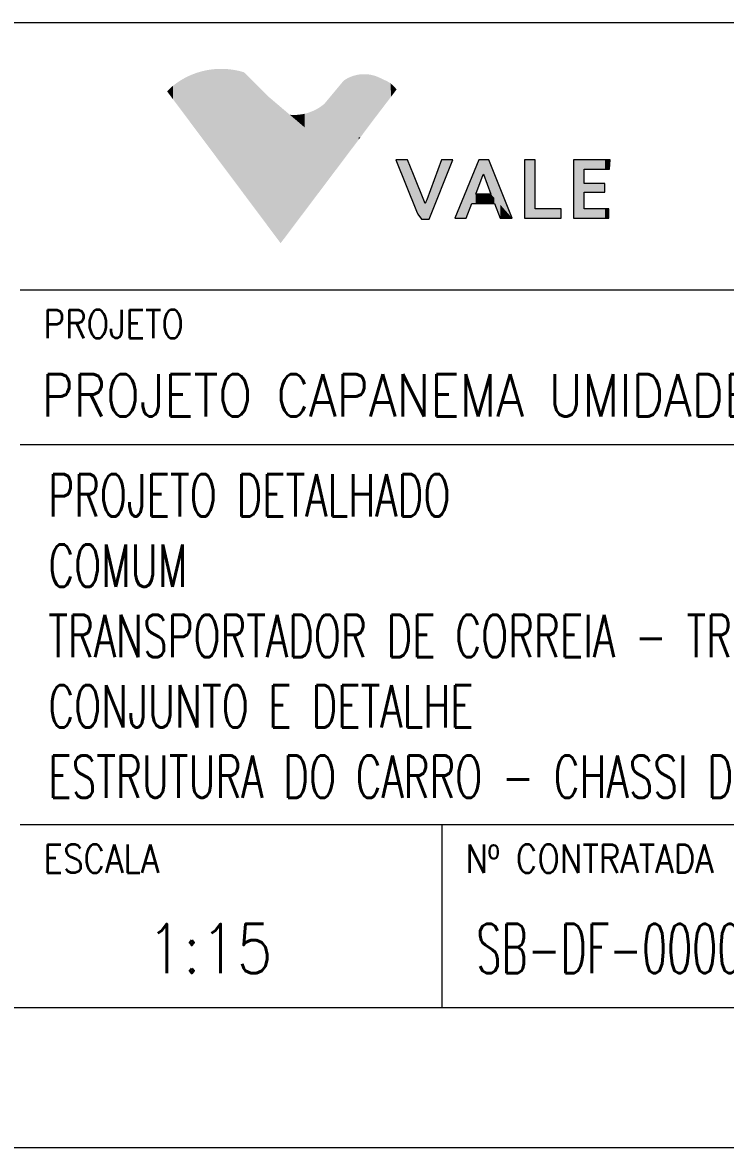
# Model space of a CAD drawing. Header units: millimetres. Extents: x 5 to 846, y 5 to 599.
# Drawn here: x 661.2 to 711.2, y 5 to 85 of the extents above; entities that cross this region are included whole.
import ezdxf

# ---------------------------------------------------------------- set-up
doc = ezdxf.new("R2010")
doc.units = ezdxf.units.MM
doc.linetypes.add('XKITLINE00', pattern=[0])
doc.layers.add('Outro tipo de objeto', color=7, linetype='Continuous', lineweight=0)
doc.styles.add('ROMANS', font='ROMANS__.TTF')
doc.styles.add('SIMPLEX', font='SIMPLEX_.TTF')

msp = doc.modelspace()

# ---------------------------------------------------------------- linework, layer by layer
at = {"layer": 'Outro tipo de objeto', "color": 5, "linetype": 'XKITLINE00', "lineweight": 0}
for p, q in [((30, 85), (836.004, 85)), ((661.004, 66), (836.004, 66)), ((661.004, 55), (836.004, 55)), ((661.004, 28), (836.004, 28))]:
    msp.add_line(p, q, dxfattribs=at)
at = {"layer": 'Outro tipo de objeto', "color": 7, "linetype": 'XKITLINE00', "lineweight": 0}
for p, q in [((688.551, 75.235), (687.704, 75.235)), ((687.704, 75.235), (687.704, 75.235)), ((687.704, 75.235), (687.704, 75.235)), ((687.704, 75.235), (687.704, 75.235)), ((687.704, 75.235), (689.193, 71.596)), ((688.975, 74.206), (688.551, 75.235)), ((688.551, 75.235), (688.551, 75.235)), ((688.551, 75.235), (688.551, 75.235)), ((690.956, 75.235), (689.908, 72.407)), ((690.084, 71.033), (691.761, 75.235)), ((691.761, 75.235), (690.956, 75.235)), ((690.956, 75.235), (690.956, 75.235)), ((690.956, 75.235), (690.956, 75.235)), ((690.956, 75.235), (690.956, 75.235)), ((691.761, 75.235), (691.761, 75.235)), ((691.761, 75.235), (691.761, 75.235)), ((693.619, 75.235), (691.905, 71.093)), ((694.339, 75.235), (693.619, 75.235)), ((693.619, 75.235), (693.619, 75.235)), ((693.619, 75.235), (693.619, 75.235)), ((693.619, 75.235), (693.619, 75.235)), ((695.986, 71.093), (694.339, 75.235)), ((694.339, 75.235), (694.339, 75.235)), ((694.339, 75.235), (694.339, 75.235)), ((694.339, 75.235), (694.339, 75.235)), ((697.628, 75.235), (696.871, 75.235)), ((696.871, 75.235), (696.871, 75.235)), ((696.871, 75.235), (696.871, 75.235)), ((696.871, 75.235), (696.871, 75.235)), ((696.871, 75.235), (696.871, 71.093)), ((697.628, 71.747), (697.628, 75.235)), ((697.628, 75.235), (697.628, 75.235)), ((697.628, 75.235), (697.628, 75.235)), ((697.628, 75.235), (697.628, 75.235)), ((702.949, 75.235), (700.35, 75.235)), ((700.35, 75.235), (700.35, 75.235)), ((700.35, 75.235), (700.35, 75.235)), ((700.35, 75.235), (700.35, 75.235)), ((700.35, 75.235), (700.35, 71.093)), ((702.906, 74.581), (702.949, 75.235)), ((702.949, 75.235), (702.949, 75.235)), ((702.949, 75.235), (702.949, 75.235)), ((702.949, 75.235), (702.949, 75.235)), ((701.107, 73.564), (701.107, 74.581)), ((701.107, 74.581), (701.107, 74.581)), ((701.107, 74.581), (701.107, 74.581)), ((701.107, 74.581), (701.107, 74.581)), ((701.107, 74.581), (702.114, 74.581)), ((702.114, 74.581), (702.114, 74.581)), ((702.114, 74.581), (702.114, 74.581)), ((702.114, 74.581), (702.906, 74.581)), ((689.799, 72.135), (688.975, 74.206)), ((693.394, 72.801), (693.933, 74.2)), ((693.933, 74.2), (693.939, 74.224)), ((693.933, 74.2), (693.933, 74.2)), ((693.933, 74.2), (693.933, 74.2)), ((693.933, 74.2), (693.933, 74.2)), ((693.939, 74.224), (693.939, 74.224)), ((693.939, 74.224), (693.939, 74.224)), ((693.939, 74.224), (693.939, 74.224)), ((693.939, 74.224), (694.478, 72.801)), ((694.478, 72.801), (693.394, 72.801)), ((693.394, 72.801), (693.394, 72.801)), ((693.394, 72.801), (693.394, 72.801)), ((693.394, 72.801), (693.394, 72.801)), ((694.478, 72.801), (694.478, 72.801)), ((694.478, 72.801), (694.478, 72.801)), ((702.586, 73.564), (701.107, 73.564)), ((701.107, 73.564), (701.107, 73.564)), ((701.107, 73.564), (701.107, 73.564)), ((701.107, 73.564), (701.107, 73.564)), ((701.107, 71.747), (701.107, 72.934)), ((701.107, 72.934), (701.107, 72.934)), ((701.107, 72.934), (701.107, 72.934)), ((701.107, 72.934), (701.107, 72.934)), ((701.107, 72.934), (702.586, 72.934)), ((702.586, 72.934), (702.586, 73.564)), ((702.586, 73.564), (702.586, 73.564)), ((702.586, 73.564), (702.586, 73.564)), ((702.586, 73.564), (702.586, 73.564)), ((702.586, 72.934), (702.586, 72.934)), ((702.586, 72.934), (702.586, 72.934)), ((702.586, 72.934), (702.586, 72.934)), ((689.811, 72.135), (689.799, 72.135)), ((689.799, 72.135), (689.799, 72.135)), ((689.799, 72.135), (689.799, 72.135)), ((689.799, 72.135), (689.799, 72.135)), ((689.847, 72.244), (689.811, 72.135)), ((689.811, 72.135), (689.811, 72.135)), ((689.811, 72.135), (689.811, 72.135)), ((689.811, 72.135), (689.811, 72.135)), ((689.908, 72.407), (689.847, 72.244)), ((689.908, 72.407), (689.908, 72.407)), ((689.908, 72.407), (689.908, 72.407)), ((692.714, 71.093), (693.128, 72.147)), ((693.128, 72.147), (693.128, 72.147)), ((693.128, 72.147), (693.128, 72.147)), ((693.128, 72.147), (693.128, 72.147)), ((693.128, 72.147), (694.727, 72.147)), ((694.727, 72.147), (694.727, 72.147)), ((694.727, 72.147), (694.727, 72.147)), ((694.727, 72.147), (694.727, 72.147)), ((694.727, 72.147), (695.138, 71.093)), ((689.193, 71.596), (689.193, 71.596)), ((689.193, 71.596), (689.193, 71.596)), ((689.193, 71.596), (689.278, 71.384)), ((689.278, 71.384), (689.551, 71.033)), ((699.472, 71.747), (697.628, 71.747)), ((697.628, 71.747), (697.628, 71.747)), ((697.628, 71.747), (697.628, 71.747)), ((697.628, 71.747), (697.628, 71.747)), ((699.472, 71.093), (699.472, 71.747)), ((699.472, 71.747), (699.472, 71.747)), ((699.472, 71.747), (699.472, 71.747)), ((699.472, 71.747), (699.472, 71.747)), ((702.858, 71.747), (701.107, 71.747)), ((701.107, 71.747), (701.107, 71.747)), ((701.107, 71.747), (701.107, 71.747)), ((701.107, 71.747), (701.107, 71.747)), ((702.858, 71.093), (702.858, 71.747)), ((702.858, 71.747), (702.858, 71.747)), ((702.858, 71.747), (702.858, 71.747)), ((702.858, 71.747), (702.858, 71.747)), ((689.551, 71.033), (690.084, 71.033)), ((690.084, 71.033), (690.084, 71.033)), ((690.084, 71.033), (690.084, 71.033)), ((691.905, 71.093), (691.905, 71.093)), ((691.905, 71.093), (691.905, 71.093)), ((691.905, 71.093), (691.905, 71.093)), ((691.905, 71.093), (692.714, 71.093)), ((692.714, 71.093), (692.714, 71.093)), ((692.714, 71.093), (692.714, 71.093)), ((692.714, 71.093), (692.714, 71.093)), ((695.138, 71.093), (695.138, 71.093)), ((695.138, 71.093), (695.138, 71.093)), ((695.138, 71.093), (695.138, 71.093)), ((695.138, 71.093), (695.986, 71.093)), ((695.986, 71.093), (695.986, 71.093)), ((695.986, 71.093), (695.986, 71.093)), ((696.871, 71.093), (696.871, 71.093)), ((696.871, 71.093), (696.871, 71.093)), ((696.871, 71.093), (696.871, 71.093)), ((696.871, 71.093), (699.472, 71.093)), ((699.472, 71.093), (699.472, 71.093)), ((699.472, 71.093), (699.472, 71.093)), ((700.35, 71.093), (700.35, 71.093)), ((700.35, 71.093), (700.35, 71.093)), ((700.35, 71.093), (700.35, 71.093)), ((700.35, 71.093), (702.858, 71.093)), ((702.858, 71.093), (702.858, 71.093)), ((702.858, 71.093), (702.858, 71.093)), ((5.04, 5.039), (846.005, 5.039))]:
    msp.add_line(p, q, dxfattribs=at)
at = {"layer": 'Outro tipo de objeto', "color": 4, "linetype": 'XKITLINE00', "lineweight": 0}
msp.add_line((691.004, 15), (691.004, 28), dxfattribs=at)
at = {"layer": 'Outro tipo de objeto', "color": 6, "linetype": 'XKITLINE00', "lineweight": 0}
msp.add_line((30, 15), (836.004, 15), dxfattribs=at)
at = {"layer": 'Outro tipo de objeto', "color": 4}
for points in [[(674.06, 76.62), (673.978, 81.545), (674.06, 81.564)], [(674.143, 76.509), (674.06, 81.564), (674.143, 81.583)], [(674.06, 76.62), (674.06, 81.564), (674.143, 76.509)], [(674.226, 76.398), (674.143, 81.583), (674.226, 81.6)], [(674.143, 76.509), (674.143, 81.583), (674.226, 76.398)], [(674.309, 76.287), (674.226, 81.6), (674.309, 81.616)], [(674.226, 76.398), (674.226, 81.6), (674.309, 76.287)], [(674.392, 76.175), (674.309, 81.616), (674.392, 81.63)], [(674.309, 76.287), (674.309, 81.616), (674.392, 76.175)], [(674.476, 76.063), (674.392, 81.63), (674.476, 81.644)], [(674.392, 76.175), (674.392, 81.63), (674.476, 76.063)], [(674.56, 75.951), (674.476, 81.644), (674.56, 81.656)], [(674.476, 76.063), (674.476, 81.644), (674.56, 75.951)], [(674.644, 75.839), (674.56, 81.656), (674.644, 81.667)], [(674.56, 75.951), (674.56, 81.656), (674.644, 75.839)], [(674.728, 75.726), (674.644, 81.667), (674.728, 81.676)], [(674.644, 75.839), (674.644, 81.667), (674.728, 75.726)], [(674.812, 75.613), (674.728, 81.676), (674.812, 81.684)], [(674.728, 75.726), (674.728, 81.676), (674.812, 75.613)], [(674.897, 75.501), (674.812, 81.684), (674.897, 81.691)], [(674.812, 75.613), (674.812, 81.684), (674.897, 75.501)], [(674.981, 75.387), (674.897, 81.691), (674.981, 81.696)], [(674.897, 75.501), (674.897, 81.691), (674.981, 75.387)], [(675.066, 75.274), (674.981, 81.696), (675.066, 81.701)], [(674.981, 75.387), (674.981, 81.696), (675.066, 75.274)], [(675.151, 75.161), (675.066, 81.701), (675.151, 81.704)], [(675.066, 75.274), (675.066, 81.701), (675.151, 75.161)], [(675.236, 75.048), (675.151, 81.704), (675.236, 81.705)], [(675.151, 75.161), (675.151, 81.704), (675.236, 75.048)], [(675.236, 75.048), (675.236, 81.705), (675.32, 74.935)], [(675.32, 74.935), (675.236, 81.705), (675.32, 81.705)], [(675.32, 74.935), (675.32, 81.705), (675.405, 74.821)], [(675.405, 74.821), (675.32, 81.705), (675.405, 81.704)], [(675.405, 74.821), (675.405, 81.704), (675.49, 74.708)], [(675.49, 74.708), (675.405, 81.704), (675.49, 81.702)], [(675.49, 74.708), (675.49, 81.702), (675.574, 74.595)], [(675.574, 74.595), (675.49, 81.702), (675.574, 81.698)], [(675.574, 74.595), (675.574, 81.698), (675.659, 74.482)], [(675.659, 74.482), (675.574, 81.698), (675.659, 81.694)], [(675.659, 74.482), (675.659, 81.694), (675.743, 74.369)], [(675.743, 74.369), (675.659, 81.694), (675.743, 81.687)], [(675.743, 74.369), (675.743, 81.687), (675.828, 74.256)], [(675.828, 74.256), (675.743, 81.687), (675.828, 81.68)], [(675.828, 74.256), (675.828, 81.68), (675.912, 74.143)], [(675.912, 74.143), (675.828, 81.68), (675.912, 81.671)], [(675.912, 74.143), (675.912, 81.671), (675.996, 74.031)], [(675.996, 74.031), (675.912, 81.671), (675.996, 81.661)], [(675.996, 74.031), (675.996, 81.661), (676.08, 73.918)], [(676.08, 73.918), (675.996, 81.661), (676.08, 81.649)], [(676.08, 73.918), (676.08, 81.649), (676.164, 73.806)], [(676.164, 73.806), (676.08, 81.649), (676.164, 81.637)], [(676.164, 73.806), (676.164, 81.637), (676.248, 73.695)], [(676.248, 73.695), (676.164, 81.637), (676.248, 81.622)], [(676.248, 73.695), (676.248, 81.622), (676.331, 73.583)], [(676.331, 73.583), (676.248, 81.622), (676.331, 81.607)], [(676.331, 73.583), (676.331, 81.607), (676.414, 73.472)], [(676.414, 73.472), (676.331, 81.607), (676.414, 81.591)], [(676.414, 73.472), (676.414, 81.591), (676.497, 73.361)], [(676.497, 73.361), (676.414, 81.591), (676.497, 81.573)], [(676.497, 73.361), (676.497, 81.573), (676.579, 73.251)], [(676.579, 73.251), (676.497, 81.573), (676.579, 81.553)], [(672.278, 79.002), (672.208, 80.753), (672.278, 80.8)], [(672.349, 78.907), (672.278, 80.8), (672.349, 80.846)], [(672.278, 79.002), (672.278, 80.8), (672.349, 78.907)], [(672.421, 78.811), (672.349, 80.846), (672.421, 80.891)], [(672.349, 78.907), (672.349, 80.846), (672.421, 78.811)], [(672.494, 78.714), (672.421, 80.891), (672.494, 80.935)], [(672.421, 78.811), (672.421, 80.891), (672.494, 78.714)], [(672.567, 78.616), (672.494, 80.935), (672.567, 80.978)], [(672.494, 78.714), (672.494, 80.935), (672.567, 78.616)], [(672.641, 78.517), (672.567, 80.978), (672.641, 81.02)], [(672.567, 78.616), (672.567, 80.978), (672.641, 78.517)], [(672.715, 78.418), (672.641, 81.02), (672.715, 81.06)], [(672.641, 78.517), (672.641, 81.02), (672.715, 78.418)], [(672.79, 78.317), (672.715, 81.06), (672.79, 81.099)], [(672.715, 78.418), (672.715, 81.06), (672.79, 78.317)], [(672.866, 78.216), (672.79, 81.099), (672.866, 81.137)], [(672.79, 78.317), (672.79, 81.099), (672.866, 78.216)], [(672.942, 78.114), (672.866, 81.137), (672.942, 81.174)], [(672.866, 78.216), (672.866, 81.137), (672.942, 78.114)], [(673.019, 78.012), (672.942, 81.174), (673.019, 81.21)], [(672.942, 78.114), (672.942, 81.174), (673.019, 78.012)], [(673.096, 77.908), (673.019, 81.21), (673.096, 81.245)], [(673.019, 78.012), (673.019, 81.21), (673.096, 77.908)], [(673.174, 77.804), (673.096, 81.245), (673.174, 81.278)], [(673.096, 77.908), (673.096, 81.245), (673.174, 77.804)], [(673.252, 77.699), (673.174, 81.278), (673.252, 81.31)], [(673.174, 77.804), (673.174, 81.278), (673.252, 77.699)], [(673.331, 77.594), (673.252, 81.31), (673.331, 81.341)], [(673.252, 77.699), (673.252, 81.31), (673.331, 77.594)], [(673.411, 77.488), (673.331, 81.341), (673.411, 81.371)], [(673.331, 77.594), (673.331, 81.341), (673.411, 77.488)], [(673.49, 77.381), (673.411, 81.371), (673.49, 81.4)], [(673.411, 77.488), (673.411, 81.371), (673.49, 77.381)], [(673.571, 77.274), (673.49, 81.4), (673.571, 81.427)], [(673.49, 77.381), (673.49, 81.4), (673.571, 77.274)], [(673.651, 77.166), (673.571, 81.427), (673.651, 81.453)], [(673.571, 77.274), (673.571, 81.427), (673.651, 77.166)], [(673.732, 77.058), (673.651, 81.453), (673.732, 81.478)], [(673.651, 77.166), (673.651, 81.453), (673.732, 77.058)], [(673.814, 76.949), (673.732, 81.478), (673.814, 81.501)], [(673.732, 77.058), (673.732, 81.478), (673.814, 76.949)], [(673.895, 76.84), (673.814, 81.501), (673.895, 81.524)], [(673.814, 76.949), (673.814, 81.501), (673.895, 76.84)], [(673.978, 76.73), (673.895, 81.524), (673.978, 81.545)], [(673.895, 76.84), (673.895, 81.524), (673.978, 76.73)], [(673.978, 76.73), (673.978, 81.545), (674.06, 76.62)], [(676.579, 73.251), (676.579, 81.553), (676.662, 73.141)], [(676.662, 73.141), (676.579, 81.553), (676.662, 81.533)], [(676.662, 73.141), (676.662, 81.533), (676.743, 73.032)], [(676.743, 73.032), (676.662, 81.533), (676.743, 81.511)], [(676.743, 73.032), (676.743, 81.511), (676.825, 72.923)], [(676.825, 72.923), (676.743, 81.511), (676.825, 81.488)], [(676.825, 72.923), (676.825, 81.488), (676.906, 72.814)], [(676.906, 72.814), (676.825, 81.488), (676.906, 81.464)], [(676.906, 72.814), (676.906, 81.464), (677.032, 72.647)], [(677.032, 72.647), (676.906, 81.464), (677.032, 81.365)], [(677.032, 72.647), (677.032, 81.365), (678.644, 70.49)], [(678.644, 70.49), (677.032, 81.365), (678.644, 79.743)], [(671.801, 79.639), (671.449, 80.11), (671.801, 80.448)], [(671.867, 79.551), (671.801, 80.448), (671.867, 80.501)], [(671.801, 79.639), (671.801, 80.448), (671.867, 79.551)], [(671.934, 79.462), (671.867, 80.501), (671.934, 80.554)], [(671.867, 79.551), (671.867, 80.501), (671.934, 79.462)], [(672.001, 79.372), (671.934, 80.554), (672.001, 80.605)], [(671.934, 79.462), (671.934, 80.554), (672.001, 79.372)], [(672.069, 79.281), (672.001, 80.605), (672.069, 80.655)], [(672.001, 79.372), (672.001, 80.605), (672.069, 79.281)], [(672.138, 79.189), (672.069, 80.655), (672.138, 80.705)], [(672.069, 79.281), (672.069, 80.655), (672.138, 79.189)], [(672.208, 79.096), (672.138, 80.705), (672.208, 80.753)], [(672.138, 79.189), (672.138, 80.705), (672.208, 79.096)], [(672.208, 79.096), (672.208, 80.753), (672.278, 79.002)], [(678.644, 70.49), (678.644, 79.743), (679.523, 69.315)], [(679.523, 69.315), (678.644, 79.743), (679.523, 78.997)], [(679.523, 69.315), (679.523, 78.997), (680.175, 70.179)], [(680.175, 70.179), (679.523, 78.997), (680.175, 78.443)], [(680.175, 70.179), (680.175, 78.443), (681.199, 71.538)], [(681.199, 71.538), (680.175, 78.443), (681.199, 77.573)], [(681.199, 71.538), (681.199, 77.573), (682.231, 72.906)], [(682.231, 72.906), (681.199, 77.573), (682.231, 77.009)], [(682.231, 72.906), (682.231, 77.009), (683.248, 74.255)], [(683.248, 74.255), (682.231, 77.009), (683.248, 76.847)], [(683.248, 74.255), (683.248, 76.847), (685.083, 76.688)], [(685.083, 76.688), (683.248, 76.847), (685.083, 76.847)], [(685.083, 76.688), (685.083, 76.847), (685.201, 76.847)]]:
    msp.add_solid(points, dxfattribs=at)
at = {"layer": 'Outro tipo de objeto', "color": 2}
for points in [[(684.002, 76.847), (682.629, 79.217), (684.002, 80.863)], [(684.073, 76.847), (684.002, 80.863), (684.073, 80.912)], [(684.002, 76.847), (684.002, 80.863), (684.073, 76.847)], [(684.147, 76.847), (684.073, 80.912), (684.147, 80.959)], [(684.073, 76.847), (684.073, 80.912), (684.147, 76.847)], [(684.222, 76.847), (684.147, 80.959), (684.222, 81.003)], [(684.147, 76.847), (684.147, 80.959), (684.222, 76.847)], [(684.298, 76.847), (684.222, 81.003), (684.298, 81.044)], [(684.222, 76.847), (684.222, 81.003), (684.298, 76.847)], [(684.376, 76.847), (684.298, 81.044), (684.376, 81.083)], [(684.298, 76.847), (684.298, 81.044), (684.376, 76.847)], [(684.455, 76.847), (684.376, 81.083), (684.455, 81.119)], [(684.376, 76.847), (684.376, 81.083), (684.455, 76.847)], [(684.535, 76.847), (684.455, 81.119), (684.535, 81.152)], [(684.455, 76.847), (684.455, 81.119), (684.535, 76.847)], [(684.617, 76.847), (684.535, 81.152), (684.617, 81.182)], [(684.535, 76.847), (684.535, 81.152), (684.617, 76.847)], [(684.699, 76.847), (684.617, 81.182), (684.699, 81.21)], [(684.617, 76.847), (684.617, 81.182), (684.699, 76.847)], [(684.783, 76.847), (684.699, 81.21), (684.783, 81.235)], [(684.699, 76.847), (684.699, 81.21), (684.783, 76.847)], [(684.867, 76.847), (684.783, 81.235), (684.867, 81.256)], [(684.783, 76.847), (684.783, 81.235), (684.867, 76.847)], [(684.951, 76.847), (684.867, 81.256), (684.951, 81.275)], [(684.867, 76.847), (684.867, 81.256), (684.951, 76.847)], [(685.037, 76.847), (684.951, 81.275), (685.037, 81.292)], [(684.951, 76.847), (684.951, 81.275), (685.037, 76.847)], [(685.123, 76.847), (685.037, 81.292), (685.123, 81.305)], [(685.037, 76.847), (685.037, 81.292), (685.123, 76.847)], [(685.201, 76.847), (685.123, 81.305), (685.201, 81.314)], [(685.123, 76.847), (685.123, 81.305), (685.201, 76.847)], [(685.209, 76.858), (685.201, 81.314), (685.209, 81.315)], [(685.201, 76.847), (685.201, 81.314), (685.209, 76.858)], [(685.296, 76.974), (685.209, 81.315), (685.296, 81.322)], [(685.209, 76.858), (685.209, 81.315), (685.296, 76.974)], [(685.382, 77.09), (685.296, 81.322), (685.382, 81.326)], [(685.296, 76.974), (685.296, 81.322), (685.382, 77.09)], [(685.469, 77.206), (685.382, 81.326), (685.469, 81.327)], [(685.382, 77.09), (685.382, 81.326), (685.469, 77.206)], [(685.469, 77.206), (685.469, 81.327), (685.556, 77.323)], [(685.556, 77.323), (685.469, 81.327), (685.556, 81.326)], [(685.556, 77.323), (685.556, 81.326), (685.643, 77.439)], [(685.643, 77.439), (685.556, 81.326), (685.643, 81.321)], [(685.643, 77.439), (685.643, 81.321), (685.729, 77.555)], [(685.729, 77.555), (685.643, 81.321), (685.729, 81.313)], [(685.729, 77.555), (685.729, 81.313), (685.816, 77.67)], [(685.816, 77.67), (685.729, 81.313), (685.816, 81.302)], [(685.816, 77.67), (685.816, 81.302), (685.902, 77.785)], [(685.902, 77.785), (685.816, 81.302), (685.902, 81.289)], [(685.902, 77.785), (685.902, 81.289), (685.987, 77.899)], [(685.987, 77.899), (685.902, 81.289), (685.987, 81.272)], [(685.987, 77.899), (685.987, 81.272), (686.071, 78.013)], [(686.071, 78.013), (685.987, 81.272), (686.071, 81.253)], [(686.071, 78.013), (686.071, 81.253), (686.113, 78.068)], [(686.113, 78.068), (686.071, 81.253), (686.113, 81.242)], [(686.113, 78.068), (686.113, 81.242), (686.155, 78.124)], [(686.155, 78.124), (686.113, 81.242), (686.155, 81.23)], [(686.155, 78.124), (686.155, 81.23), (686.239, 78.233)], [(686.239, 78.233), (686.155, 81.23), (686.239, 81.205)], [(686.239, 78.233), (686.239, 81.205), (686.321, 78.341)], [(686.321, 78.341), (686.239, 81.205), (686.321, 81.177)], [(686.321, 78.341), (686.321, 81.177), (686.402, 78.447)], [(686.402, 78.447), (686.321, 81.177), (686.402, 81.146)], [(686.402, 78.447), (686.402, 81.146), (686.482, 78.552)], [(686.482, 78.552), (686.402, 81.146), (686.482, 81.112)], [(686.482, 78.552), (686.482, 81.112), (686.561, 78.656)], [(686.561, 78.656), (686.482, 81.112), (686.561, 81.076)], [(686.561, 78.656), (686.561, 81.076), (686.639, 78.758)], [(686.639, 78.758), (686.561, 81.076), (686.639, 81.037)], [(686.639, 78.758), (686.639, 81.037), (687.014, 79.251)], [(687.014, 79.251), (686.639, 81.037), (687.014, 80.863)], [(687.014, 79.251), (687.014, 80.863), (687.07, 79.323)], [(687.07, 79.323), (687.014, 80.863), (687.07, 80.836)], [(687.07, 79.323), (687.07, 80.836), (687.124, 79.395)], [(687.124, 79.395), (687.07, 80.836), (687.124, 80.807)], [(687.124, 79.395), (687.124, 80.807), (687.178, 79.465)], [(687.178, 79.465), (687.124, 80.807), (687.178, 80.776)], [(687.178, 79.465), (687.178, 80.776), (687.231, 79.534)], [(687.231, 79.534), (687.178, 80.776), (687.231, 80.744)], [(687.231, 79.534), (687.231, 80.744), (687.282, 79.602)], [(687.282, 79.602), (687.231, 80.744), (687.282, 80.71)], [(687.282, 79.602), (687.282, 80.71), (687.333, 79.668)], [(687.333, 79.668), (687.282, 80.71), (687.333, 80.674)], [(687.333, 79.668), (687.333, 80.674), (687.382, 79.733)], [(687.382, 79.733), (687.333, 80.674), (687.382, 80.637)], [(687.382, 79.733), (687.382, 80.637), (687.43, 79.796)], [(687.43, 79.796), (687.382, 80.637), (687.43, 80.598)], [(687.43, 79.796), (687.43, 80.598), (687.477, 79.858)], [(687.477, 79.858), (687.43, 80.598), (687.477, 80.558)], [(687.477, 79.858), (687.477, 80.558), (687.523, 79.918)], [(687.523, 79.918), (687.477, 80.558), (687.523, 80.517)], [(687.523, 79.918), (687.523, 80.517), (687.567, 79.976)], [(687.567, 79.976), (687.523, 80.517), (687.567, 80.474)], [(687.567, 79.976), (687.567, 80.474), (687.61, 80.032)], [(687.61, 80.032), (687.567, 80.474), (687.61, 80.429)], [(687.61, 80.032), (687.61, 80.429), (687.652, 80.087)], [(687.652, 80.087), (687.61, 80.429), (687.652, 80.383)], [(687.652, 80.087), (687.652, 80.383), (687.692, 80.139)], [(687.692, 80.139), (687.652, 80.383), (687.692, 80.336)], [(687.692, 80.139), (687.692, 80.336), (687.73, 80.19)], [(687.73, 80.19), (687.692, 80.336), (687.73, 80.288)], [(687.73, 80.19), (687.73, 80.288), (687.767, 80.239)], [(682.566, 76.847), (682.501, 79.114), (682.566, 79.164)], [(682.629, 76.847), (682.566, 79.164), (682.629, 79.217)], [(682.566, 76.847), (682.566, 79.164), (682.629, 76.847)], [(682.629, 76.847), (682.629, 79.217), (684.002, 76.847)], [(680.257, 78.373), (680.175, 78.443), (680.257, 78.437)], [(680.257, 78.373), (680.257, 78.437), (680.34, 78.303)], [(680.34, 78.303), (680.257, 78.437), (680.34, 78.432)], [(680.34, 78.303), (680.34, 78.432), (680.422, 78.233)], [(680.422, 78.233), (680.34, 78.432), (680.422, 78.43)], [(680.422, 78.233), (680.422, 78.43), (680.505, 78.163)], [(680.505, 78.163), (680.422, 78.43), (680.505, 78.43)], [(680.587, 78.093), (680.505, 78.43), (680.587, 78.431)], [(680.505, 78.163), (680.505, 78.43), (680.587, 78.093)], [(680.67, 78.023), (680.587, 78.431), (680.67, 78.435)], [(680.587, 78.093), (680.587, 78.431), (680.67, 78.023)], [(680.752, 77.953), (680.67, 78.435), (680.752, 78.441)], [(680.67, 78.023), (680.67, 78.435), (680.752, 77.953)], [(680.834, 77.883), (680.752, 78.441), (680.834, 78.449)], [(680.752, 77.953), (680.752, 78.441), (680.834, 77.883)], [(680.916, 77.813), (680.834, 78.449), (680.916, 78.459)], [(680.834, 77.883), (680.834, 78.449), (680.916, 77.813)], [(680.998, 77.744), (680.916, 78.459), (680.998, 78.471)], [(680.916, 77.813), (680.916, 78.459), (680.998, 77.744)], [(681.079, 77.675), (680.998, 78.471), (681.079, 78.485)], [(680.998, 77.744), (680.998, 78.471), (681.079, 77.675)], [(681.16, 77.606), (681.079, 78.485), (681.16, 78.501)], [(681.079, 77.675), (681.079, 78.485), (681.16, 77.606)], [(681.199, 77.573), (681.16, 78.501), (681.199, 78.509)], [(681.16, 77.606), (681.16, 78.501), (681.199, 77.573)], [(681.241, 77.542), (681.199, 78.509), (681.241, 78.519)], [(681.199, 77.573), (681.199, 78.509), (681.241, 77.542)], [(681.321, 77.483), (681.241, 78.519), (681.321, 78.539)], [(681.241, 77.542), (681.241, 78.519), (681.321, 77.483)], [(681.401, 77.425), (681.321, 78.539), (681.401, 78.56)], [(681.321, 77.483), (681.321, 78.539), (681.401, 77.425)], [(681.48, 77.366), (681.401, 78.56), (681.48, 78.584)], [(681.401, 77.425), (681.401, 78.56), (681.48, 77.366)], [(681.558, 77.309), (681.48, 78.584), (681.558, 78.61)], [(681.48, 77.366), (681.48, 78.584), (681.558, 77.309)], [(681.636, 77.252), (681.558, 78.61), (681.636, 78.638)], [(681.558, 77.309), (681.558, 78.61), (681.636, 77.252)], [(681.713, 77.195), (681.636, 78.638), (681.713, 78.667)], [(681.636, 77.252), (681.636, 78.638), (681.713, 77.195)], [(681.789, 77.139), (681.713, 78.667), (681.789, 78.699)], [(681.713, 77.195), (681.713, 78.667), (681.789, 77.139)], [(681.865, 77.083), (681.789, 78.699), (681.865, 78.732)], [(681.789, 77.139), (681.789, 78.699), (681.865, 77.083)], [(681.939, 77.028), (681.865, 78.732), (681.939, 78.768)], [(681.865, 77.083), (681.865, 78.732), (681.939, 77.028)], [(682.013, 76.974), (681.939, 78.768), (682.013, 78.805)], [(681.939, 77.028), (681.939, 78.768), (682.013, 76.974)], [(682.086, 76.92), (682.013, 78.805), (682.086, 78.844)], [(682.013, 76.974), (682.013, 78.805), (682.086, 76.92)], [(682.158, 76.868), (682.086, 78.844), (682.158, 78.884)], [(682.086, 76.92), (682.086, 78.844), (682.158, 76.868)], [(682.186, 76.847), (682.158, 78.884), (682.186, 78.901)], [(682.158, 76.868), (682.158, 78.884), (682.186, 76.847)], [(682.229, 76.847), (682.186, 78.901), (682.229, 78.927)], [(682.186, 76.847), (682.186, 78.901), (682.229, 76.847)], [(682.298, 76.847), (682.229, 78.927), (682.298, 78.971)], [(682.229, 76.847), (682.229, 78.927), (682.298, 76.847)], [(682.367, 76.847), (682.298, 78.971), (682.367, 79.017)], [(682.298, 76.847), (682.298, 78.971), (682.367, 76.847)], [(682.434, 76.847), (682.367, 79.017), (682.434, 79.064)], [(682.367, 76.847), (682.367, 79.017), (682.434, 76.847)], [(682.501, 76.847), (682.434, 79.064), (682.501, 79.114)], [(682.434, 76.847), (682.434, 79.064), (682.501, 76.847)], [(682.501, 76.847), (682.501, 79.114), (682.566, 76.847)]]:
    msp.add_solid(points, dxfattribs=at)
at = {"layer": 'Outro tipo de objeto', "color": 7}
for points in [[(688.551, 73.164), (687.704, 75.235), (688.551, 75.235)], [(688.551, 73.164), (688.551, 75.235), (688.975, 72.129)], [(688.975, 72.129), (688.551, 75.235), (688.975, 74.206)], [(690.956, 73.218), (690.084, 72.881), (690.956, 75.235)], [(690.956, 73.218), (690.956, 75.235), (691.761, 75.235)], [(693.619, 73.383), (693.394, 74.694), (693.619, 75.235)], [(693.619, 73.383), (693.619, 75.235), (693.933, 74.2)], [(693.933, 74.2), (693.619, 75.235), (693.933, 75.235)], [(693.933, 74.2), (693.933, 75.235), (693.939, 74.224)], [(693.939, 74.224), (693.933, 75.235), (693.939, 75.235)], [(693.939, 74.224), (693.939, 75.235), (694.339, 73.169)], [(694.339, 73.169), (693.939, 75.235), (694.339, 75.235)], [(694.339, 73.169), (694.339, 75.235), (694.478, 72.801)], [(694.478, 72.801), (694.339, 75.235), (694.478, 74.885)], [(696.871, 71.093), (696.871, 75.235), (697.628, 71.093)], [(697.628, 71.093), (696.871, 75.235), (697.628, 75.235)], [(700.35, 71.093), (700.35, 75.235), (701.107, 71.093)], [(701.107, 71.093), (700.35, 75.235), (701.107, 75.235)], [(701.107, 74.581), (701.107, 75.235), (702.586, 74.581)], [(702.586, 74.581), (701.107, 75.235), (702.586, 75.235)], [(702.586, 74.581), (702.586, 75.235), (702.858, 74.581)], [(702.858, 74.581), (702.586, 75.235), (702.858, 75.235)], [(702.858, 74.581), (702.858, 75.235), (702.906, 74.581)], [(702.906, 74.581), (702.858, 75.235), (702.906, 75.235)], [(702.906, 74.581), (702.906, 75.235), (702.949, 75.235)], [(693.394, 72.147), (693.128, 74.05), (693.394, 74.694)], [(693.394, 72.801), (693.394, 74.694), (693.619, 73.383)], [(694.478, 72.801), (694.478, 74.885), (694.727, 72.52)], [(694.727, 72.52), (694.478, 74.885), (694.727, 74.261)], [(688.975, 72.129), (688.975, 74.206), (689.193, 71.596)], [(689.193, 71.596), (688.975, 74.206), (689.193, 73.658)], [(689.193, 71.596), (689.193, 73.658), (689.278, 71.384)], [(689.278, 71.384), (689.193, 73.658), (689.278, 73.444)], [(693.128, 72.147), (692.714, 73.049), (693.128, 74.05)], [(693.128, 72.147), (693.128, 74.05), (693.394, 72.147)], [(694.727, 72.52), (694.727, 74.261), (695.138, 72.053)], [(695.138, 72.053), (694.727, 74.261), (695.138, 73.225)], [(689.278, 71.384), (689.278, 73.444), (689.551, 71.033)], [(689.551, 71.033), (689.278, 73.444), (689.551, 72.759)], [(690.084, 71.033), (689.908, 72.407), (690.084, 72.881)], [(690.084, 71.033), (690.084, 72.881), (690.956, 73.218)], [(692.714, 71.093), (691.905, 71.093), (692.714, 73.049)], [(692.714, 71.093), (692.714, 73.049), (693.128, 72.147)], [(693.394, 72.147), (693.394, 72.801), (693.619, 72.147)], [(693.619, 72.147), (693.394, 72.801), (693.619, 72.801)], [(693.619, 72.147), (693.619, 72.801), (693.933, 72.147)], [(693.933, 72.147), (693.619, 72.801), (693.933, 72.801)], [(693.933, 72.147), (693.933, 72.801), (693.939, 72.147)], [(693.939, 72.147), (693.933, 72.801), (693.939, 72.801)], [(693.939, 72.147), (693.939, 72.801), (694.339, 72.147)], [(694.339, 72.147), (693.939, 72.801), (694.339, 72.801)], [(694.339, 72.147), (694.339, 72.801), (694.478, 72.147)], [(694.478, 72.147), (694.339, 72.801), (694.478, 72.801)], [(694.478, 72.147), (694.478, 72.801), (694.727, 72.147)], [(694.727, 72.147), (694.478, 72.801), (694.727, 72.52)], [(695.138, 72.053), (695.138, 73.225), (695.986, 71.093)], [(701.107, 72.934), (701.107, 73.564), (702.586, 72.934)], [(702.586, 72.934), (701.107, 73.564), (702.586, 73.564)], [(689.551, 71.033), (689.551, 72.759), (689.799, 71.033)], [(689.799, 71.033), (689.551, 72.759), (689.799, 72.135)], [(689.799, 71.033), (689.799, 72.135), (689.811, 71.033)], [(689.811, 71.033), (689.799, 72.135), (689.811, 72.135)], [(689.847, 71.033), (689.811, 72.135), (689.847, 72.244)], [(689.811, 71.033), (689.811, 72.135), (689.847, 71.033)], [(689.908, 71.033), (689.847, 72.244), (689.908, 72.407)], [(689.847, 71.033), (689.847, 72.244), (689.908, 71.033)], [(689.908, 71.033), (689.908, 72.407), (690.084, 71.033)], [(694.727, 72.147), (694.727, 72.52), (695.138, 71.093)], [(695.138, 71.093), (694.727, 72.52), (695.138, 72.053)], [(695.138, 71.093), (695.138, 72.053), (695.986, 71.093)], [(697.628, 71.093), (697.628, 71.747), (699.472, 71.093)], [(699.472, 71.093), (697.628, 71.747), (699.472, 71.747)], [(701.107, 71.093), (701.107, 71.747), (702.586, 71.093)], [(702.586, 71.093), (701.107, 71.747), (702.586, 71.747)], [(702.586, 71.093), (702.586, 71.747), (702.858, 71.093)], [(702.858, 71.093), (702.586, 71.747), (702.858, 71.747)]]:
    msp.add_solid(points, dxfattribs=at)

# ---------------------------------------------------------------- texts
at = {"layer": 'Outro tipo de objeto', "color": 3, "style": 'SIMPLEX', "width": 0.85}
for s, height, p in [('PROJETO', 2, (662.664, 62.572)), ('ESCALA', 2, (662.664, 24.571)), ('Nº CONTRATADA', 2.00001, (692.664, 24.571))]:
    msp.add_text(s, height=height, dxfattribs=at).set_placement(p)
at = {"layer": 'Outro tipo de objeto', "color": 1, "style": 'ROMANS', "width": 0.85}
msp.add_text('PROJETO CAPANEMA UMIDADE NATURAL OS2', height=3, dxfattribs=at).set_placement((662.521, 57))
at = {"layer": 'Outro tipo de objeto', "color": 5, "style": 'ROMANS'}
for s, height, width, p in [('PROJETO DETALHADO', 3, 0.68, (663.004, 49.9)), ('COMUM', 3, 0.68, (663.004, 44.9)), ('TRANSPORTADOR DE CORREIA - TR-1220CF-07 (1600)', 3, 0.68, (663.004, 39.9)), ('CONJUNTO E DETALHE', 3, 0.68, (663.004, 34.9)), ('ESTRUTURA DO CARRO - CHASSI DO TAMBOR', 3, 0.68, (663.004, 29.9)), ('1:15', 3.5, 0.85, (670.02, 17.434)), ('SB-DF-0000CF-M-00012-M-01287', 3.5, 0.595, (693.437, 17.434))]:
    msp.add_text(s, height=height, dxfattribs=dict(at, width=width)).set_placement(p)

doc.saveas('drawing.dxf')
